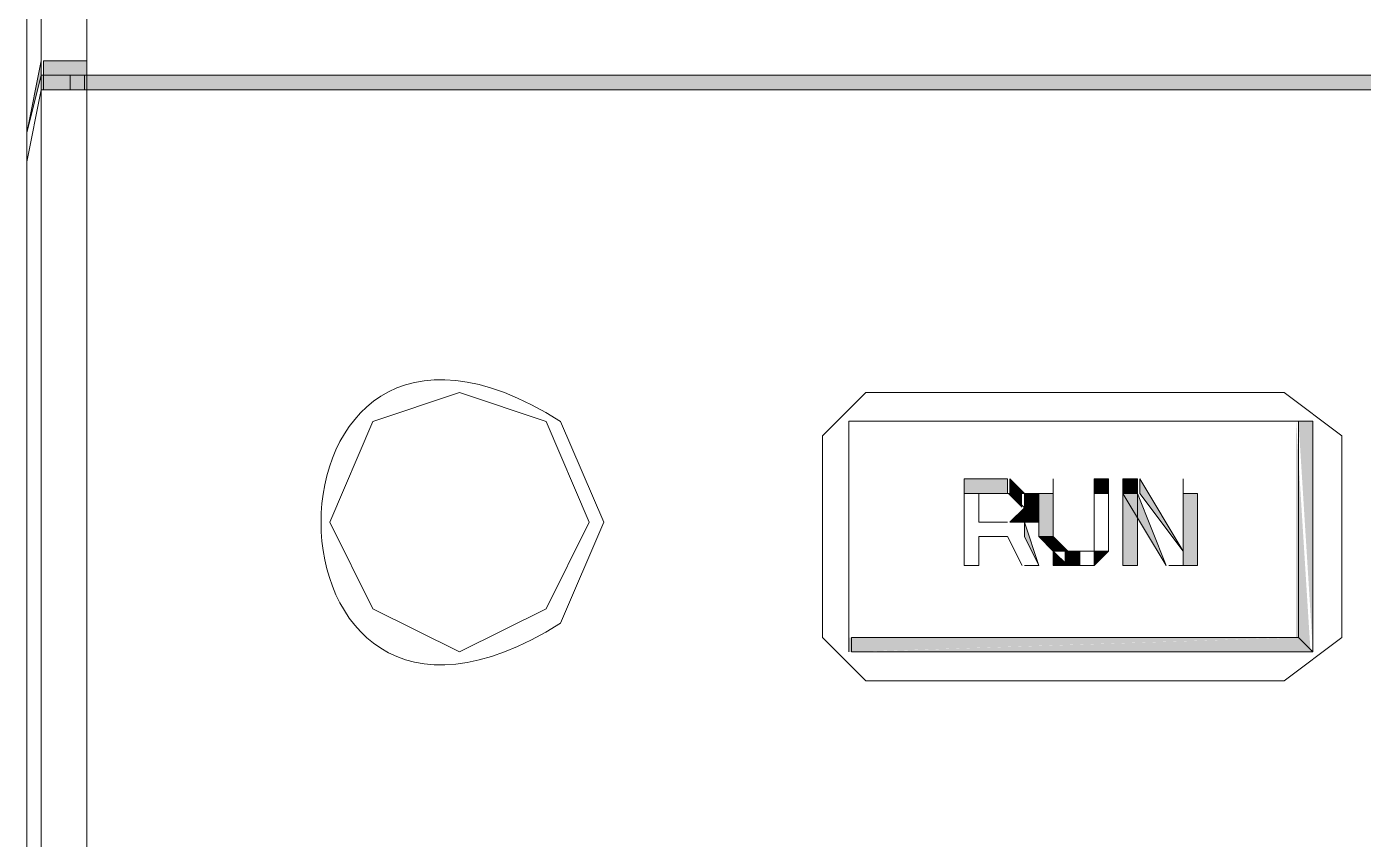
# Model space of a CAD drawing. Header units: millimetres. Extents: x -11 to 1219, y 0 to 1751.
# Drawn here: x 887.78 to 926.64, y 1348.16 to 1371.79 of the extents above; entities that cross this region are included whole.
import ezdxf

# ---------------------------------------------------------------- set-up
doc = ezdxf.new("R2010")
doc.units = ezdxf.units.MM
doc.header["$LTSCALE"] = 10
for name, color, linetype in [('1', 7, 'CONTINUOUS'), ('PDF2_Geometry', 7, 'CONTINUOUS'), ('PDF2_Solid Fills', 7, 'CONTINUOUS')]:
    doc.layers.add(name, color=color, linetype=linetype)

# ---------------------------------------------------------------- blocks, each defined once
blk = doc.blocks.new('Sinee')
at = {"layer": 'PDF2_Geometry', "lineweight": 5}
for points in [[(187.018, -178.291), (187.018, -229.031)], [(187.018, -178.291), (187.018, -229.031)], [(188.765, -178.71), (188.765, -178.291), (188.765, -228.612)], [(188.765, -178.291), (188.765, -228.612)], [(188.765, -178.71), (188.765, -178.291), (188.765, -228.612)], [(187.437, -228.612), (187.437, -178.711)], [(187.437, -228.612), (187.437, -178.711)], [(188.765, -229.032), (188.765, -178.711)], [(188.765, -229.032), (188.765, -178.711)], [(187.437, -226.096), (187.018, -228.193)], [(187.437, -226.516), (187.437, -226.096), (187.018, -228.193)], [(187.507, -226.516), (188.765, -226.516), (188.765, -226.096), (187.507, -226.096)], [(188.765, -275.16), (188.765, -226.097)], [(187.437, -275.16), (187.437, -226.516)], [(187.437, -275.16), (187.437, -226.516), (187.437, -226.935)], [(188.695, -226.516), (187.437, -226.516), (187.437, -226.935), (188.695, -226.935)], [(187.437, -226.935), (187.437, -226.516), (187.437, -228.612)], [(187.437, -226.516), (187.437, -228.612)], [(187.437, -226.935), (187.437, -226.516), (187.437, -228.612)], [(187.507, -226.935), (188.765, -226.935), (188.765, -226.516), (187.507, -226.516)], [(248.662, -226.516), (188.276, -226.516), (188.276, -226.935), (248.662, -226.935)], [(188.765, -275.16), (188.765, -226.516)], [(188.765, -226.516), (188.765, -274.741)], [(188.765, -228.612), (188.765, -226.516)], [(187.018, -229.032), (187.437, -226.935)], [(187.018, -229.032), (187.437, -226.935)], [(187.437, -226.935), (188.695, -226.935)], [(187.437, -226.935), (188.695, -226.935)], [(188.765, -226.935), (188.765, -275.16)], [(188.765, -226.935), (188.765, -229.032)], [(188.765, -226.935), (188.765, -229.032)], [(188.765, -228.612), (188.765, -226.935)], [(187.018, -228.193), (187.018, -275.579)], [(187.018, -228.193), (187.018, -275.579)], [(203.373, -239.516), (202.115, -236.581), (199.599, -235.742), (197.083, -236.581), (195.825, -239.516), (197.083, -242.032), (199.599, -243.29), (202.115, -242.032)], [(225.248, -242.871), (223.57, -244.129), (211.409, -244.129), (210.152, -242.871), (210.152, -237), (211.409, -235.743), (223.57, -235.743), (225.248, -237)], [(210.921, -243.29), (210.921, -236.58)], [(210.921, -242.87), (210.921, -236.58)], [(210.921, -236.58), (224.339, -236.58)], [(210.921, -236.58), (224.339, -236.58), (223.92, -236.58)], [(224.41, -236.58), (223.99, -236.58), (223.99, -242.87), (224.41, -243.29)], [(214.275, -238.677), (215.533, -238.677), (215.533, -238.257), (214.275, -238.257)], [(216.023, -238.677), (215.603, -238.257), (215.603, -238.677)], [(216.861, -238.677), (216.861, -238.257), (216.861, -238.677)], [(216.861, -238.257), (216.861, -238.677), (216.861, -238.257)], [(218.05, -238.677), (218.469, -238.677), (218.469, -238.257), (218.05, -238.257)], [(218.888, -238.677), (219.307, -238.677), (219.307, -238.257), (218.888, -238.257)], [(220.636, -240.354), (219.377, -238.257), (219.377, -238.677)], [(220.636, -238.677), (220.636, -238.257), (220.636, -238.677)], [(220.636, -238.257), (220.636, -238.677), (220.636, -238.257)], [(214.275, -238.677), (214.275, -240.773)], [(214.275, -238.677), (214.275, -240.773)], [(214.695, -238.677), (215.533, -238.677)], [(214.695, -238.677), (215.533, -238.677)], [(214.695, -239.515), (214.695, -238.677)], [(214.695, -239.515), (214.695, -238.677)], [(215.534, -238.677), (215.953, -238.677)], [(215.534, -238.677), (215.953, -238.677), (215.534, -238.677)], [(216.023, -238.677), (215.603, -238.677), (216.023, -238.677)], [(216.023, -238.677), (215.603, -238.677), (216.023, -239.096)], [(216.023, -238.677), (215.603, -238.677)], [(216.023, -238.677), (216.023, -238.677)], [(216.023, -238.677), (216.023, -238.677)], [(216.023, -238.677), (216.023, -239.096)], [(216.023, -239.096), (216.442, -239.096), (216.442, -238.677)], [(216.442, -238.677), (216.023, -238.677)], [(216.023, -239.096), (216.442, -238.677), (216.023, -238.677)], [(216.861, -238.677), (216.442, -238.677), (216.442, -239.935), (216.861, -239.935)], [(216.861, -239.935), (216.861, -238.677)], [(216.861, -239.935), (216.861, -238.677)], [(218.049, -238.677), (218.049, -239.935)], [(218.049, -238.677), (218.049, -239.935)], [(218.469, -239.935), (218.469, -238.677)], [(218.469, -239.935), (218.469, -238.677)], [(218.888, -238.677), (220.146, -240.773)], [(219.307, -238.677), (218.888, -238.677), (220.146, -240.773)], [(218.888, -238.677), (218.888, -240.773)], [(218.888, -238.677), (218.888, -240.773)], [(218.888, -240.773), (219.308, -240.773), (219.308, -238.677), (218.888, -238.677)], [(220.636, -240.354), (219.377, -238.677)], [(220.636, -238.677), (220.636, -240.354)], [(220.636, -238.677), (220.636, -240.354)], [(220.636, -240.773), (221.055, -240.773), (221.055, -238.677), (220.636, -238.677)], [(216.023, -239.515), (216.023, -239.096), (215.603, -239.515)], [(216.023, -239.096), (216.023, -239.096)], [(216.023, -239.096), (216.442, -239.096), (216.023, -239.096)], [(216.023, -239.096), (216.023, -239.096)], [(216.023, -239.096), (216.023, -239.096)], [(216.023, -239.096), (216.442, -239.096), (216.023, -239.096)], [(216.442, -239.096), (216.023, -239.096), (216.442, -239.096)], [(216.023, -239.096), (216.023, -239.515)], [(216.023, -239.096), (216.023, -239.515)], [(216.023, -239.515), (216.442, -239.515), (216.442, -239.096), (216.023, -239.096)], [(216.023, -239.515), (216.023, -239.096), (216.023, -239.515)], [(215.534, -239.515), (214.695, -239.515)], [(215.534, -239.515), (214.695, -239.515)], [(215.534, -239.515), (215.534, -239.515)], [(216.023, -239.515), (215.603, -239.515)], [(216.442, -240.773), (216.023, -239.515), (216.023, -239.935)], [(216.023, -239.515), (216.023, -239.515)], [(216.023, -239.515), (216.442, -239.515)], [(216.023, -239.515), (216.023, -239.935), (216.023, -239.515)], [(216.023, -239.935), (216.023, -239.515)], [(214.695, -239.935), (215.533, -239.935)], [(214.695, -239.935), (215.533, -239.935)], [(214.695, -240.773), (214.695, -239.935)], [(214.695, -240.773), (214.695, -239.935)], [(215.534, -239.935), (215.953, -240.773)], [(215.534, -239.935), (215.953, -240.773)], [(216.442, -240.773), (216.023, -239.935)], [(216.442, -239.935), (216.861, -240.354)], [(216.861, -239.935), (216.442, -239.935), (216.861, -240.354)], [(217.281, -240.354), (216.861, -239.935)], [(216.861, -240.354), (217.281, -240.354), (216.861, -239.935)], [(218.049, -239.935), (218.049, -240.354)], [(218.049, -239.935), (218.049, -240.354)], [(218.469, -240.354), (218.469, -239.935)], [(218.469, -240.354), (218.469, -239.935)], [(216.861, -240.354), (217.281, -240.773)], [(216.861, -240.354), (216.861, -240.773), (217.281, -240.773)], [(216.861, -240.354), (216.861, -240.354)], [(216.861, -240.354), (216.861, -240.354)], [(217.281, -240.354), (216.861, -240.354)], [(217.281, -240.354), (216.861, -240.354), (217.281, -240.354)], [(217.211, -240.773), (217.63, -240.773), (217.63, -240.354), (217.211, -240.354)], [(217.281, -240.773), (217.281, -240.354)], [(217.281, -240.354), (217.281, -240.354)], [(217.281, -240.354), (217.281, -240.354)], [(217.281, -240.354), (217.281, -240.354)], [(217.63, -240.354), (217.63, -240.773)], [(217.63, -240.354), (217.63, -240.773), (217.63, -240.354)], [(218.049, -240.354), (217.63, -240.354)], [(218.049, -240.354), (218.469, -240.354)], [(218.049, -240.773), (218.049, -240.354)], [(218.049, -240.773), (218.469, -240.354), (218.049, -240.354)], [(218.049, -240.354), (218.049, -240.354)], [(218.049, -240.354), (218.049, -240.354)], [(218.049, -240.354), (218.049, -240.354)], [(218.469, -240.354), (218.469, -240.354)], [(214.275, -240.773), (214.695, -240.773)], [(214.275, -240.773), (214.695, -240.773)], [(216.023, -240.773), (216.442, -240.773)], [(216.023, -240.773), (216.442, -240.773)], [(216.861, -240.773), (217.281, -240.773)], [(216.861, -240.773), (217.281, -240.773)], [(217.281, -240.773), (217.281, -240.773)], [(217.281, -240.773), (217.281, -240.773)], [(217.281, -240.773), (217.7, -240.773)], [(217.281, -240.773), (217.7, -240.773)], [(217.63, -240.773), (218.049, -240.773)], [(217.63, -240.773), (218.049, -240.773)], [(217.63, -240.773), (218.049, -240.773)], [(218.049, -240.773), (218.049, -240.773)], [(218.888, -240.773), (218.888, -240.773)], [(218.888, -240.773), (218.888, -240.773)], [(220.216, -240.773), (220.635, -240.773)], [(220.216, -240.773), (220.635, -240.773)], [(224.41, -243.29), (223.99, -242.87), (210.991, -242.87), (210.991, -243.29)]]:
    blk.add_lwpolyline(points, close=True, dxfattribs=at)
for points in [[(187.018, -178.291), (187.018, -229.031), (187.018, -178.291)], [(187.437, -228.612), (187.437, -178.711), (187.437, -228.612)], [(188.765, -229.032), (188.765, -178.711), (188.765, -229.032)], [(188.765, -275.16), (188.765, -226.097), (188.765, -275.16)], [(187.437, -275.16), (187.437, -226.516), (187.437, -275.16)], [(188.765, -226.516), (188.765, -275.16), (188.765, -226.516)], [(188.765, -228.612), (188.765, -226.516), (188.765, -228.612)], [(187.018, -229.032), (187.437, -226.935), (187.018, -229.032)], [(187.437, -226.935), (188.695, -226.935), (187.437, -226.935)], [(188.765, -226.935), (188.765, -229.032), (188.765, -226.935)], [(187.018, -228.193), (187.018, -275.579), (187.018, -228.193)], [(202.534, -242.452), (203.792, -239.516), (202.534, -236.581)], [(210.921, -243.29), (210.921, -236.58), (210.921, -243.29)], [(210.921, -236.58), (224.339, -236.58), (210.921, -236.58)], [(216.861, -238.677), (216.861, -238.257), (216.861, -238.677)], [(220.636, -238.677), (220.636, -238.257), (220.636, -238.677)], [(214.275, -238.677), (214.275, -240.773), (214.275, -238.677)], [(214.695, -238.677), (215.533, -238.677), (214.695, -238.677)], [(214.695, -239.515), (214.695, -238.677), (214.695, -239.515)], [(215.534, -238.677), (215.953, -238.677), (215.534, -238.677)], [(216.023, -238.677), (216.023, -238.677)], [(216.023, -238.677), (216.023, -239.096), (216.023, -238.677)], [(216.861, -239.935), (216.861, -238.677), (216.861, -239.935)], [(218.049, -238.677), (218.049, -239.935), (218.049, -238.677)], [(218.469, -239.935), (218.469, -238.677), (218.469, -239.935)], [(218.888, -238.677), (218.888, -240.773), (218.888, -238.677)], [(220.636, -238.677), (220.636, -240.354), (220.636, -238.677)], [(216.023, -239.096), (216.023, -239.096)], [(216.023, -239.096), (216.442, -239.096), (216.023, -239.096)], [(216.023, -239.096), (216.023, -239.515), (216.023, -239.096)], [(215.534, -239.515), (214.695, -239.515), (215.534, -239.515)], [(216.023, -239.515), (215.603, -239.515), (216.023, -239.515)], [(216.023, -239.515), (216.442, -239.515), (216.023, -239.515)], [(216.023, -239.515), (216.023, -239.935), (216.023, -239.515)], [(214.695, -239.935), (215.533, -239.935), (214.695, -239.935)], [(214.695, -240.773), (214.695, -239.935), (214.695, -240.773)], [(215.534, -239.935), (215.953, -240.773), (215.534, -239.935)], [(218.049, -239.935), (218.049, -240.354), (218.049, -239.935)], [(218.469, -240.354), (218.469, -239.935), (218.469, -240.354)], [(216.861, -240.354), (216.861, -240.354)], [(217.281, -240.354), (216.861, -240.354), (217.281, -240.354)], [(217.281, -240.773), (217.281, -240.354), (217.281, -240.773)], [(217.281, -240.354), (217.281, -240.354)], [(217.63, -240.354), (217.63, -240.773), (217.63, -240.354)], [(218.049, -240.354), (217.63, -240.354), (218.049, -240.354)], [(218.049, -240.354), (218.469, -240.354), (218.049, -240.354)], [(218.049, -240.354), (218.049, -240.354)], [(214.275, -240.773), (214.695, -240.773), (214.275, -240.773)], [(216.023, -240.773), (216.442, -240.773), (216.023, -240.773)], [(216.861, -240.773), (217.281, -240.773), (216.861, -240.773)], [(217.281, -240.773), (217.281, -240.773)], [(217.281, -240.773), (217.7, -240.773), (217.281, -240.773)], [(217.63, -240.773), (218.049, -240.773), (217.63, -240.773)], [(217.63, -240.773), (218.049, -240.773), (217.63, -240.773)], [(218.888, -240.773), (218.888, -240.773)], [(220.216, -240.773), (220.635, -240.773), (220.216, -240.773)]]:
    blk.add_lwpolyline(points, dxfattribs=at)
blk.add_open_spline([(202.534, -236.581), (193.253, -230.718), (193.253, -248.315), (202.534, -242.452)], degree=3, dxfattribs=at)
at = {"layer": 'PDF2_Solid Fills', "lineweight": 5, "transparency": 33554559}
for points in [[(187.437, -226.516), (187.437, -226.096), (187.018, -228.193)], [(188.765, -226.516), (188.765, -226.096), (187.507, -226.516)], [(188.765, -226.096), (187.507, -226.516), (187.507, -226.096)], [(187.437, -226.516), (187.437, -226.935), (188.695, -226.516)], [(187.437, -226.935), (188.695, -226.516), (188.695, -226.935)], [(188.765, -226.935), (188.765, -226.516), (187.507, -226.935)], [(188.765, -226.516), (187.507, -226.935), (187.507, -226.516)], [(188.276, -226.516), (188.276, -226.935), (248.662, -226.516)], [(188.276, -226.935), (248.662, -226.516), (248.662, -226.935)], [(223.92, -236.58), (224.34, -243.29), (223.92, -242.87)], [(224.41, -236.58), (223.99, -236.58), (224.41, -243.29)], [(215.534, -238.677), (215.534, -238.257), (214.275, -238.677)], [(215.534, -238.257), (214.275, -238.677), (214.275, -238.257)], [(216.023, -238.677), (215.603, -238.677), (215.603, -238.257)], [(218.469, -238.677), (218.469, -238.257), (218.05, -238.677)], [(218.469, -238.257), (218.05, -238.677), (218.05, -238.257)], [(219.307, -238.677), (219.307, -238.257), (218.888, -238.677)], [(219.307, -238.257), (218.888, -238.677), (218.888, -238.257)], [(220.636, -240.354), (219.377, -238.677), (219.377, -238.257)], [(215.534, -238.677), (215.953, -238.677), (215.953, -239.096)], [(216.442, -239.096), (216.023, -239.096), (216.442, -238.677)], [(216.023, -239.096), (216.442, -238.677), (216.023, -238.677)], [(216.861, -238.677), (216.442, -238.677), (216.861, -239.935)], [(216.442, -238.677), (216.861, -239.935), (216.442, -239.935)], [(219.307, -238.677), (218.888, -238.677), (220.146, -240.773)], [(218.888, -240.773), (219.307, -240.773), (218.888, -238.677)], [(219.307, -240.773), (218.888, -238.677), (219.307, -238.677)], [(221.055, -240.773), (220.635, -238.677), (221.055, -238.677)], [(220.636, -240.773), (221.055, -240.773), (220.636, -238.677)], [(216.023, -239.096), (216.023, -239.515), (215.603, -239.515)], [(216.023, -239.515), (216.442, -239.515), (216.023, -239.096)], [(216.442, -239.515), (216.023, -239.096), (216.442, -239.096)], [(216.442, -240.773), (216.023, -239.935), (216.023, -239.515)], [(216.861, -239.935), (216.442, -239.935), (216.861, -240.354)], [(216.861, -240.354), (217.281, -240.354), (216.861, -239.935)], [(216.861, -240.354), (217.281, -240.773), (216.861, -240.773)], [(217.63, -240.773), (217.63, -240.354), (217.211, -240.773)], [(217.63, -240.354), (217.211, -240.773), (217.211, -240.354)], [(218.049, -240.773), (218.049, -240.354), (218.469, -240.354)], [(223.92, -242.87), (210.921, -243.289), (210.921, -242.87)], [(224.41, -243.29), (223.99, -242.87), (210.991, -243.29)]]:
    blk.add_solid(points, dxfattribs=at)

msp = doc.modelspace()

# ---------------------------------------------------------------- block references
at = {"layer": '1'}
msp.add_blockref('Sinee', (700.7639, 1596.8942), dxfattribs=at)

doc.saveas('drawing.dxf')
